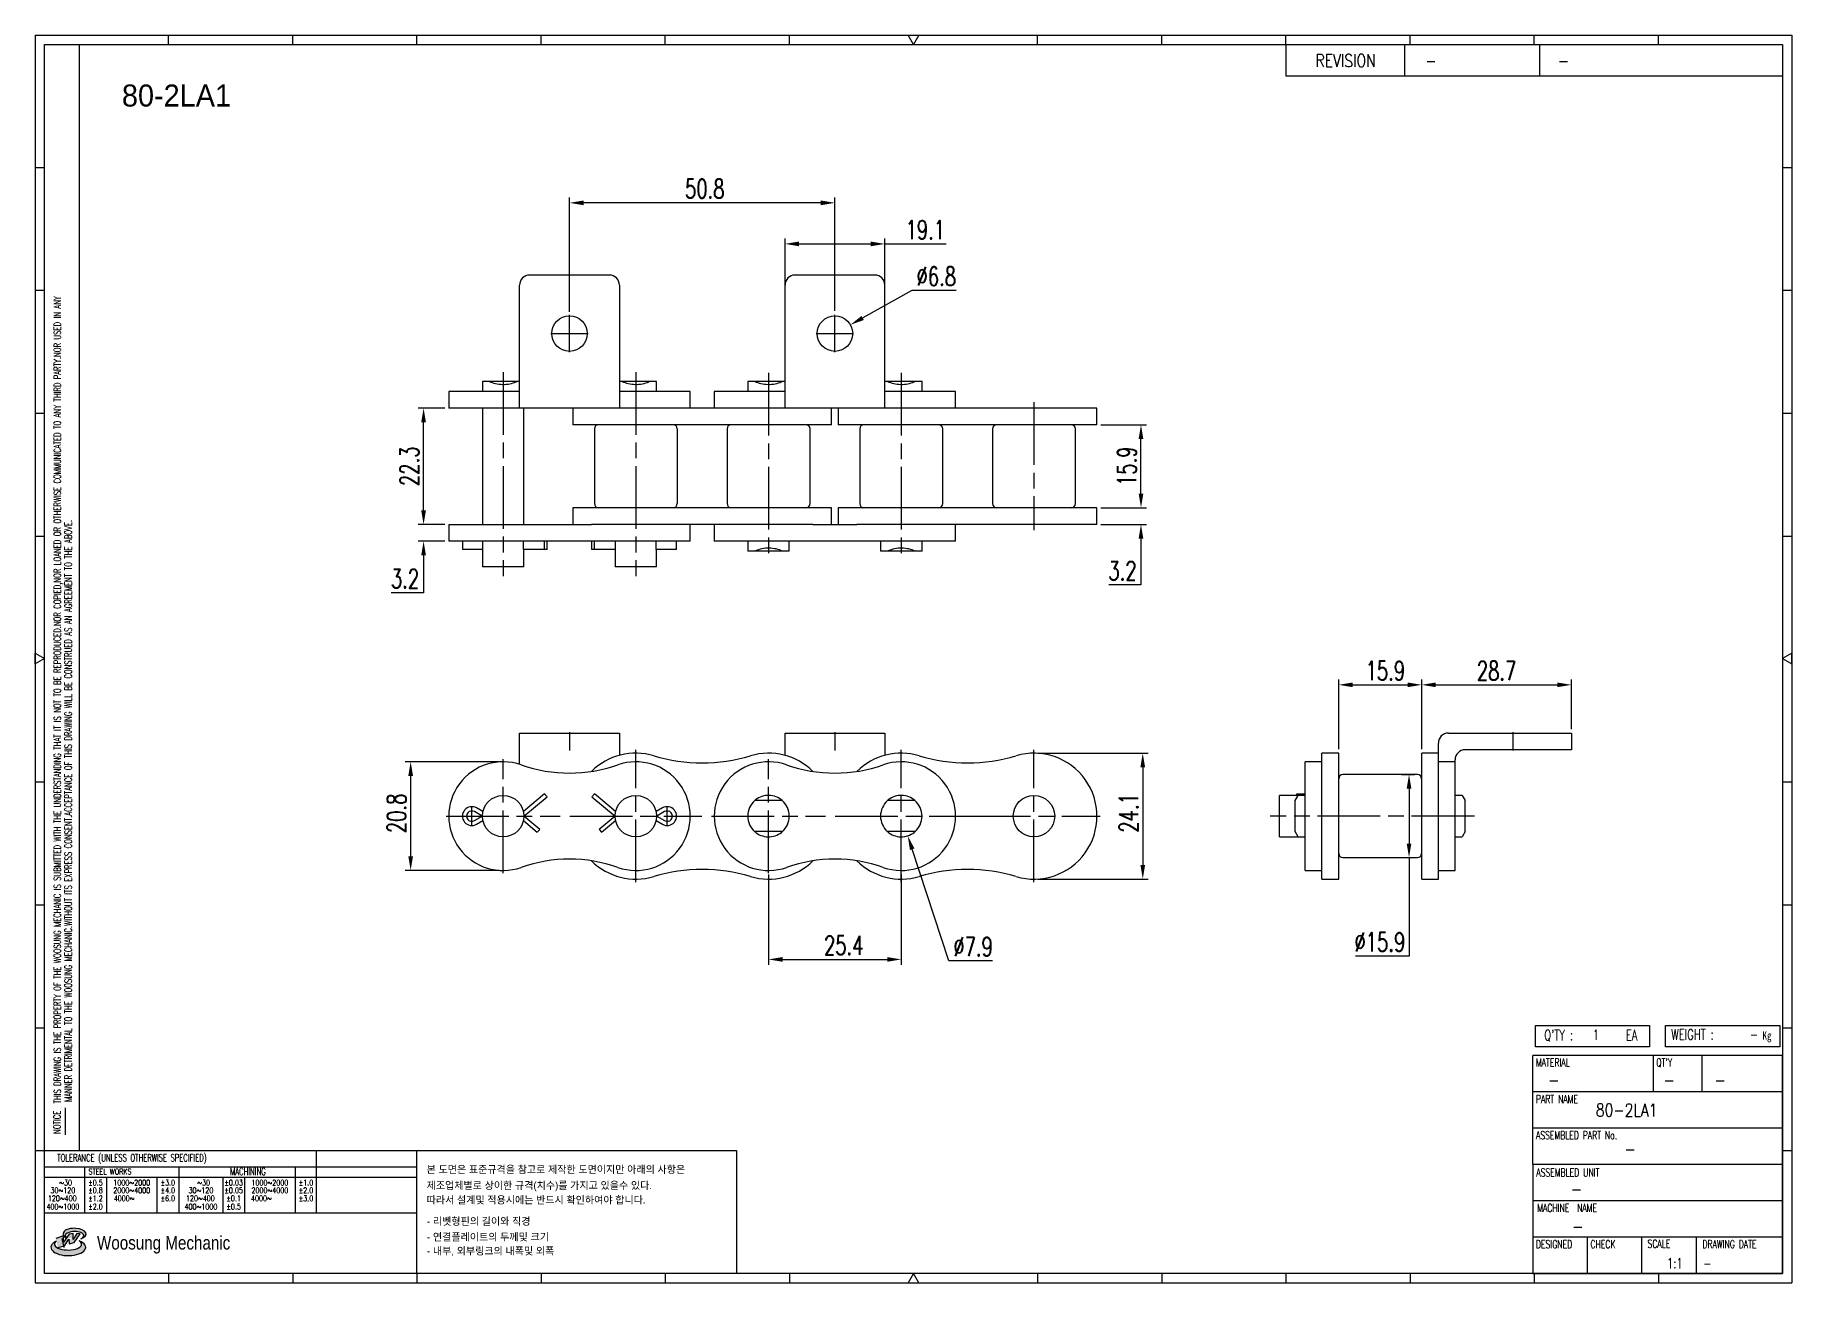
# Model space of a CAD drawing. Header units: millimetres. Extents: x 1218 to 1554, y -1054 to -815.
import ezdxf
from ezdxf.enums import TextEntityAlignment as Align

# ---------------------------------------------------------------- set-up
doc = ezdxf.new("R2010")
doc.units = ezdxf.units.MM
doc.linetypes.add('AM_ISO08W050', pattern=[18, 12, -1.5, 3, -1.5])
doc.layers.get('Defpoints').update_dxf_attribs({"color": 80})
doc.layers.add('CL2', color=4, linetype='AM_ISO08W050', lineweight=25)
for name, color, linetype in [('S-DIM', 7, 'Continuous'), ('TITLE', 7, 'Continuous'), ('도면레이아웃', 7, 'Continuous')]:
    doc.layers.add(name, color=color, linetype=linetype)
doc.styles.add('HAN', font='ROMANS.shx', dxfattribs={"width": 0.7, "bigfont": 'whgtxt.shx'})
doc.styles.add('HKD_ST2', font='romans.shx', dxfattribs={"width": 0.7, "height": 4, "bigfont": '@extfont2.shx'})
doc.styles.add('HSG', font='SIMPLEX.shx', dxfattribs={"width": 0.7, "bigfont": 'HSG.shx'})
doc.styles.add('MtXpl_', font='Gulim.ttf')
doc.styles.add('SLDTEXTSTYLE4', font='arial.ttf', dxfattribs={"width": 0.8})
doc.dimstyles.new('AP1.5', dxfattribs={"dimscale": 1.5, "dimtxt": 2.4, "dimasz": 1.8, "dimexe": 0.7, "dimexo": 0.5, "dimgap": 0.6, "dimtad": 1, "dimtoh": 1, "dimdec": 1, "dimrnd": 0.01, "dimzin": 9, "dimdsep": 46, "dimtxsty": 'HSG', "dimcen": 0, "dimclrd": 251, "dimclre": 251, "dimclrt": 60, "dimazin": 2, "dimtp": 1, "dimtm": 1, "dimtfac": 0.5, "dimtdec": 1, "dimtofl": 0, "dimtmove": 0, "dimatfit": 3, "dimfxl": 0, "dimtvp": 1, "dimtolj": 2, "dimlwd": -1, "dimlwe": -1, "dimarcsym": 0})

# ---------------------------------------------------------------- blocks, each defined once
blk = doc.blocks.new('MAST')
at = {"layer": '도면레이아웃'}
h = blk.add_hatch(color=10, dxfattribs=at)
h.paths.add_polyline_path([(1.544, 35.177), (1.554, 34.966), (1.779, 35.034), (2.054, 35.422), (1.908, 35.446), (1.728, 35.167), (1.741, 35.439), (1.547, 35.405), (1.292, 35.041), (1.295, 35.33), (0.943, 35.208), (1.03, 34.8), (1.336, 34.885)])
edge = h.paths.add_edge_path()
edge.add_ellipse((1.795, 35.421), major_axis=(-0.53, 0), ratio=0.487785, start_angle=122.36065, end_angle=403.39574)
edge.add_line((1.411, 35.244), (1.419, 35.261))
edge.add_ellipse((1.798, 35.344), major_axis=(-0.423, 0), ratio=0.444396, start_angle=131.58977, end_angle=386.19408, ccw=False)
edge = h.paths.add_edge_path()
edge.add_ellipse((1.512, 34.815), major_axis=(-0.793, 0), ratio=0.480113, start_angle=314.67633, end_angle=590.85213)
edge.add_ellipse((1.501, 34.958), major_axis=(-0.62, 0), ratio=0.43311, start_angle=331.7024, end_angle=574.42495, ccw=False)
at = {"color": 140}
for p, q in [((0, 90.118), (80.15, 90.118)), ((0, 90.118), (0, 33.191)), ((80.15, 90.118), (80.15, 33.191)), ((57.068, 89.693), (57.068, 88.246)), ((62.47, 89.693), (62.47, 88.246)), ((68.635, 89.693), (68.635, 88.246)), ((79.725, 88.246), (57.068, 88.246)), ((68.449, 43.961), (68.449, 44.936)), ((68.449, 44.936), (73.654, 44.936)), ((73.654, 44.936), (73.654, 43.961)), ((74.39, 43.961), (74.39, 44.936)), ((74.39, 44.936), (79.595, 44.936)), ((79.595, 44.936), (79.595, 43.961)), ((68.336, 38.59), (68.336, 43.563)), ((79.725, 43.563), (68.336, 43.563)), ((73.654, 43.961), (68.449, 43.961)), ((73.827, 43.563), (73.827, 41.905)), ((79.595, 43.961), (74.39, 43.961)), ((76.037, 43.563), (76.037, 41.905)), ((79.725, 38.59), (79.725, 43.563)), ((79.725, 41.905), (68.336, 41.905)), ((79.725, 40.248), (68.336, 40.248)), ((68.336, 38.59), (68.336, 33.616)), ((79.725, 38.59), (68.336, 38.59)), ((79.725, 33.616), (79.725, 38.59)), ((79.725, 36.932), (68.336, 36.932)), ((79.725, 35.274), (68.336, 35.274)), ((70.822, 33.616), (70.822, 35.274)), ((73.309, 33.616), (73.309, 35.274)), ((75.796, 33.616), (75.796, 35.274)), ((0, 33.191), (80.15, 33.191)), ((68.336, 33.616), (79.725, 33.616))]:
    blk.add_line(p, q, dxfattribs=at)
for p, q in [((6.089, 89.693), (6.089, 90.118)), ((11.753, 89.693), (11.753, 90.118)), ((17.418, 89.693), (17.418, 90.118)), ((23.082, 89.693), (23.082, 90.118)), ((28.746, 89.693), (28.746, 90.118)), ((34.411, 89.693), (34.411, 90.118)), ((45.739, 89.693), (45.739, 90.118)), ((51.404, 89.693), (51.404, 90.118)), ((57.068, 89.693), (57.068, 90.118)), ((62.732, 89.693), (62.732, 90.118)), ((68.397, 89.693), (68.397, 90.118)), ((74.061, 89.693), (74.061, 90.118)), ((0, 84.085), (0.425, 84.085)), ((79.725, 84.085), (80.15, 84.085)), ((0, 78.478), (0.425, 78.478)), ((79.725, 78.478), (80.15, 78.478)), ((0, 72.87), (0.425, 72.87)), ((79.725, 72.87), (80.15, 72.87)), ((0, 67.262), (0.425, 67.262)), ((79.725, 67.262), (80.15, 67.262)), ((0, 56.047), (0.425, 56.047)), ((79.725, 56.047), (80.15, 56.047)), ((0, 50.439), (0.425, 50.439)), ((79.725, 50.439), (80.15, 50.439)), ((0, 44.832), (0.425, 44.832)), ((79.725, 44.832), (80.15, 44.832)), ((1.377, 39.947), (1.377, 41.174)), ((0, 39.224), (0.425, 39.224)), ((79.725, 39.224), (80.15, 39.224)), ((6.089, 33.616), (6.089, 33.191)), ((11.753, 33.616), (11.753, 33.191)), ((17.418, 33.616), (17.418, 33.191)), ((23.082, 33.616), (23.082, 33.191)), ((28.746, 33.616), (28.746, 33.191)), ((34.411, 33.616), (34.411, 33.191)), ((45.739, 33.616), (45.739, 33.191)), ((51.404, 33.616), (51.404, 33.191)), ((57.068, 33.616), (57.068, 33.191)), ((62.732, 33.616), (62.732, 33.191)), ((68.397, 33.616), (68.397, 33.191)), ((74.061, 33.616), (74.061, 33.191))]:
    blk.add_line(p, q)
at = {"color": 2}
for p, q in [((2.017, 39.224), (2.017, 89.693)), ((0.425, 39.224), (17.418, 39.224)), ((0.425, 38.487), (17.418, 38.487)), ((2.257, 38.487), (2.257, 36.382)), ((6.557, 38.5), (6.557, 36.382)), ((11.857, 38.487), (11.857, 36.382)), ((12.816, 39.224), (12.816, 36.382)), ((17.418, 33.616), (17.418, 39.224)), ((0.425, 38.012), (17.418, 38.012)), ((3.257, 38.012), (3.257, 36.382)), ((5.557, 38.012), (5.557, 36.382)), ((8.557, 38.012), (8.557, 36.382)), ((9.557, 38.026), (9.557, 36.382)), ((0.425, 36.382), (17.418, 36.382))]:
    blk.add_line(p, q, dxfattribs=at)
for points in [[(40.075, 89.693), (39.83, 90.118), (40.32, 90.118)], [(0.425, 61.679), (0, 61.433), (0, 61.924)], [(79.725, 61.679), (80.15, 61.433), (80.15, 61.924)], [(40.075, 33.616), (39.83, 33.191), (40.32, 33.191)]]:
    blk.add_lwpolyline(points, close=True)
at = {"color": 140}
blk.add_lwpolyline([(0.425, 89.693), (79.725, 89.693), (79.725, 33.616), (0.425, 33.616)], close=True, dxfattribs=at)
at = {"layer": '도면레이아웃'}
for p, q in [((1.295, 35.33), (0.943, 35.208)), ((1.547, 35.405), (1.292, 35.041)), ((1.292, 35.041), (1.295, 35.33)), ((1.741, 35.439), (1.547, 35.405)), ((1.908, 35.446), (1.728, 35.167)), ((1.728, 35.167), (1.741, 35.439)), ((1.779, 35.034), (2.054, 35.422)), ((2.054, 35.422), (1.908, 35.446)), ((1.03, 34.8), (1.336, 34.885)), ((1.224, 35.208), (1.311, 34.8)), ((1.224, 35.208), (1.224, 35.208)), ((1.336, 34.885), (1.544, 35.177)), ((1.419, 35.261), (1.411, 35.244)), ((1.544, 35.177), (1.554, 34.966)), ((1.554, 34.966), (1.779, 35.034))]:
    blk.add_line(p, q, dxfattribs=at)
for centre, major_axis, ratio, start_param, end_param in [((1.795, 35.421), (-0.53, 0), 0.487785, 2.135596, 7.040584), ((1.798, 35.344), (-0.423, 0), 0.444396, 2.296675, 6.740358), ((1.512, 34.815), (-0.793, 0), 0.480113, 5.492138, 10.312315), ((1.501, 34.958), (-0.62, 0), 0.43311, 5.789299, 10.025607)]:
    blk.add_ellipse(centre, major_axis=major_axis, ratio=ratio, start_param=start_param, end_param=end_param, dxfattribs=at)
for s, height, style, width, p in [('REVISION', 0.5806, 'HAN', 0.8, (58.415, 88.664)), ('-', 0.581, 'HAN', 0.8, (63.426, 88.664)), ('-', 0.581, 'HAN', 0.8, (69.468, 88.664)), ("Q'TY : ", 0.4746, 'HKD_ST2', 0.7, (68.857, 44.253)), ('1', 0.475, 'HKD_ST2', 0.7, (71.071, 44.275)), ('EA', 0.4746, 'HKD_ST2', 0.7, (72.578, 44.253)), ('WEIGHT : ', 0.4746, 'HKD_ST2', 0.7, (74.65, 44.286)), ('-', 0.581, 'HAN', 0.8, (69.029, 42.157)), ('-', 0.581, 'HAN', 0.8, (74.289, 42.157)), ('-', 0.581, 'HAN', 0.8, (76.623, 42.157)), ('-', 0.581, 'HAN', 0.8, (72.515, 39.013)), ('-', 0.581, 'HAN', 0.8, (70.067, 37.189)), ('-', 0.581, 'HAN', 0.8, (70.126, 35.48)), ('1:1', 0.4746, 'HKD_ST2', 0.7, (74.458, 33.848)), ('-', 0.475, 'HKD_ST2', 0.7, (76.112, 33.837))]:
    blk.add_text(s, height=height, dxfattribs=dict(style=style, width=width)).set_placement(p)
at = {"color": 6, "style": 'HKD_ST2', "width": 0.7}
for s, p in [(' THIS DRAWING IS THE PROPERTY OF THE WOOSUNG MECHANIC IS SUBMITTED WITH THE UNDERSTANDING THAT IT IS NOT TO BE REPRODUCED.NOR COPIED,NOR LOANED OR OTHERWISE COMMUNICATED TO ANY THIRD PARTY.NOR USED IN ANY', (1.173, 41.217)), ('MANNER DETRIMENTAL TO THE WOOSUNG MECHANIC.WITHOUT ITS EXPRESS CONSENT.ACCEPTANCE OF THIS DRAWING WILL BE CONSTRUED AS AN AGREEMENT TO THE ABOVE.', (1.672, 41.447))]:
    blk.add_text(s, height=0.326266, rotation=90, dxfattribs=at).set_placement(p)
at = {"style": 'HKD_ST2', "width": 0.7}
blk.add_text('-', height=0.475, dxfattribs=at).set_placement((78.613, 44.286), align=Align.RIGHT)
at = {"color": 254, "style": 'HKD_ST2', "width": 0.7}
for s, height, p in [('MATERIAL', 0.3651, (68.474, 43.425)), ("QT'Y", 0.3651, (73.965, 43.425)), ('PART NAME', 0.3651, (68.474, 41.756)), ('ASSEMBLED PART No.', 0.36511, (68.474, 40.109)), ('ASSEMBLED UNIT', 0.36511, (68.49, 38.408)), ('MACHINE  NAME', 0.36511, (68.532, 36.794)), ('DESIGNED', 0.3651, (68.474, 35.136)), ('CHECK', 0.3651, (70.961, 35.136)), ('SCALE', 0.3651, (73.566, 35.153)), ('DRAWING DATE', 0.36511, (76.071, 35.141))]:
    blk.add_text(s, height=height, dxfattribs=at).set_placement(p, align=Align.TOP_LEFT)
at = {"style": 'HKD_ST2', "width": 0.7}
blk.add_text('NOTICE', height=0.3263, rotation=90, dxfattribs=at).set_placement((1.163, 39.988))
blk.add_text('TOLERANCE (UNLESS OTHERWISE SPECIFIED)', height=0.32627, dxfattribs=at).set_placement((4.417, 38.896), align=Align.MIDDLE_CENTER)
at = {"color": 4, "style": 'HKD_ST2', "width": 0.7}
for s, height, p in [('%%12630', 0.261, (1.389, 37.762)), ('1000%%1262000', 0.26101, (4.407, 37.762)), ('%%12630', 0.261, (7.689, 37.762)), ('1000%%1262000', 0.26101, (10.707, 37.762)), ('120%%126400', 0.26101, (1.237, 37.045)), ('30%%126120', 0.261, (1.263, 37.411)), ('4000%%126', 0.261, (4.061, 37.045)), ('2000%%1264000', 0.26101, (4.407, 37.411)), ('120%%126400', 0.26101, (7.537, 37.045)), ('30%%126120', 0.261, (7.563, 37.411)), ('4000%%126', 0.261, (10.321, 37.045)), ('2000%%1264000', 0.26101, (10.707, 37.411)), ('400%%1261000', 0.26101, (1.263, 36.67)), ('400%%1261000', 0.26101, (7.563, 36.67))]:
    blk.add_text(s, height=height, dxfattribs=at).set_placement(p, align=Align.MIDDLE_CENTER)
for s, height, p in [('%%P0.5', 0.261, (2.757, 37.762)), ('STEEL WORKS', 0.26101, (3.416, 38.268)), ('%%P3.0', 0.261, (6.057, 37.762)), ('%%P0.03', 0.261, (9.057, 37.762)), ('MACHINING', 0.3263, (9.707, 38.27)), ('%%P1.0', 0.261, (12.357, 37.762)), ('%%P0.8', 0.261, (2.757, 37.411)), ('%%P1.2', 0.261, (2.757, 37.045)), ('%%P4.0', 0.261, (6.057, 37.411)), ('%%P6.0', 0.261, (6.057, 37.045)), ('%%P0.05', 0.261, (9.057, 37.411)), ('%%P0.1', 0.261, (9.057, 37.045)), ('%%P2.0', 0.261, (12.357, 37.411)), ('%%P3.0', 0.261, (12.357, 37.045)), ('%%P2.0', 0.261, (2.757, 36.67)), ('%%P0.5', 0.261, (9.057, 36.67))]:
    blk.add_text(s, height=height, dxfattribs=at).set_placement(p, align=Align.MIDDLE)
at = {"color": 1, "style": 'SLDTEXTSTYLE4', "width": 0.8}
blk.add_text('Woosung Mechanic', height=0.61957, dxfattribs=at).set_placement((2.822, 34.711))
at = {"layer": 'TITLE', "width": 0.8}
blk.add_text('Kg', height=0.3789, dxfattribs=at).set_placement((78.807, 44.286))
blk = doc.blocks.new('*D2')
at = {"layer": 'Defpoints', "color": 0, "transparency": 16777216}
for p in [(1421.27, -905.5), (1429.7, -905.5), (1421.27, -908.7)]:
    blk.add_point(p, dxfattribs=at)
at = {"layer": 'S-DIM', "color": 251, "linetype": 'ByBlock', "transparency": 16777216}
for p, q in [((1429.7, -902.8), (1429.7, -900.1)), ((1422.02, -905.5), (1430.75, -905.5)), ((1422.02, -908.7), (1430.75, -908.7)), ((1429.7, -911.4), (1429.7, -920.26)), ((1429.7, -920.26), (1423.52, -920.26))]:
    blk.add_line(p, q, dxfattribs=at)
at = {"layer": 'S-DIM', "color": 251, "transparency": 16777216}
for points in [[(1429.25, -902.8), (1430.15, -902.8), (1429.7, -905.5)], [(1429.25, -911.4), (1430.15, -911.4), (1429.7, -908.7)]]:
    blk.add_solid(points, dxfattribs=at)
at = {"layer": 'S-DIM', "color": 60, "transparency": 16777216, "insert": (1426.16, -917.56), "char_height": 3.6, "attachment_point": 5, "style": 'HSG'}
blk.add_mtext('\\A2;3.2', dxfattribs=at)
blk = doc.blocks.new('*D3')
at = {"layer": 'Defpoints', "color": 0, "transparency": 16777216}
for p in [(1421.27, -889.62), (1429.7, -889.62), (1421.27, -905.5)]:
    blk.add_point(p, dxfattribs=at)
at = {"layer": 'S-DIM', "color": 251, "linetype": 'ByBlock', "transparency": 16777216}
for p, q in [((1422.02, -889.62), (1430.75, -889.62)), ((1429.7, -902.8), (1429.7, -892.32)), ((1422.02, -905.5), (1430.75, -905.5))]:
    blk.add_line(p, q, dxfattribs=at)
at = {"layer": 'S-DIM', "color": 251, "transparency": 16777216}
for points in [[(1429.25, -892.32), (1430.15, -892.32), (1429.7, -889.62)], [(1429.25, -902.8), (1430.15, -902.8), (1429.7, -905.5)]]:
    blk.add_solid(points, dxfattribs=at)
at = {"layer": 'S-DIM', "color": 60, "transparency": 16777216, "insert": (1427, -897.56), "char_height": 3.6, "attachment_point": 5, "rotation": 90, "style": 'HSG'}
blk.add_mtext('\\A2;15.9', dxfattribs=at)
blk = doc.blocks.new('*D4')
at = {"layer": 'Defpoints', "color": 0, "transparency": 16777216}
for p in [(1320.32, -847.14), (1320.32, -868.76), (1371.12, -868.59)]:
    blk.add_point(p, dxfattribs=at)
at = {"layer": 'S-DIM', "color": 251, "linetype": 'ByBlock', "transparency": 16777216}
for p, q in [((1320.32, -868.01), (1320.32, -846.09)), ((1368.42, -847.14), (1323.02, -847.14)), ((1371.12, -867.84), (1371.12, -846.09))]:
    blk.add_line(p, q, dxfattribs=at)
at = {"layer": 'S-DIM', "color": 251, "transparency": 16777216}
for points in [[(1323.02, -846.69), (1323.02, -847.59), (1320.32, -847.14)], [(1368.42, -846.69), (1368.42, -847.59), (1371.12, -847.14)]]:
    blk.add_solid(points, dxfattribs=at)
at = {"layer": 'S-DIM', "color": 60, "transparency": 16777216, "insert": (1346.21, -844.44), "char_height": 3.6, "attachment_point": 5, "style": 'HSG'}
blk.add_mtext('\\A2;50.8', dxfattribs=at)
blk = doc.blocks.new('*D5')
at = {"layer": 'Defpoints', "color": 0, "transparency": 16777216}
for p in [(1380.67, -855), (1361.57, -864.62), (1380.67, -864.62)]:
    blk.add_point(p, dxfattribs=at)
at = {"layer": 'S-DIM', "color": 251, "linetype": 'ByBlock', "transparency": 16777216}
for p, q in [((1361.57, -863.87), (1361.57, -853.95)), ((1380.67, -863.87), (1380.67, -853.95)), ((1364.27, -855), (1377.97, -855)), ((1380.67, -855), (1392.38, -855))]:
    blk.add_line(p, q, dxfattribs=at)
at = {"layer": 'S-DIM', "color": 251, "transparency": 16777216}
for points in [[(1364.27, -854.55), (1364.27, -855.45), (1361.57, -855)], [(1377.97, -854.55), (1377.97, -855.45), (1380.67, -855)]]:
    blk.add_solid(points, dxfattribs=at)
at = {"layer": 'S-DIM', "color": 60, "transparency": 16777216, "insert": (1388.42, -852.3), "char_height": 3.6, "attachment_point": 5, "style": 'HSG'}
blk.add_mtext('\\A2;19.1', dxfattribs=at)
blk = doc.blocks.new('*D6')
at = {"layer": 'Defpoints', "color": 0, "transparency": 16777216}
for p in [(1374.08, -870.49), (1368.15, -873.82)]:
    blk.add_point(p, dxfattribs=at)
at = {"layer": 'S-DIM', "color": 251, "linetype": 'ByBlock', "transparency": 16777216}
for p, q in [((1385.84, -863.89), (1376.44, -869.17)), ((1394.3, -863.89), (1385.84, -863.89))]:
    blk.add_line(p, q, dxfattribs=at)
at = {"layer": 'S-DIM', "color": 251, "transparency": 16777216}
blk.add_solid([(1376.22, -868.78), (1376.66, -869.56), (1374.08, -870.49)], dxfattribs=at)
at = {"layer": 'S-DIM', "color": 60, "transparency": 16777216, "insert": (1390.52, -861.19), "char_height": 3.6, "attachment_point": 5, "style": 'HSG'}
blk.add_mtext('\\A2;∅6.8', dxfattribs=at)
blk = doc.blocks.new('*D7')
at = {"layer": 'Defpoints', "color": 0, "transparency": 16777216}
for p in [(1292.39, -908.7), (1297.22, -908.7), (1297.22, -911.9)]:
    blk.add_point(p, dxfattribs=at)
at = {"layer": 'S-DIM', "color": 251, "linetype": 'ByBlock', "transparency": 16777216}
for p, q in [((1292.39, -906), (1292.39, -903.3)), ((1296.47, -908.7), (1291.34, -908.7)), ((1296.47, -911.9), (1291.34, -911.9)), ((1292.39, -914.6), (1292.39, -921.77)), ((1292.39, -921.77), (1286.21, -921.77))]:
    blk.add_line(p, q, dxfattribs=at)
at = {"layer": 'S-DIM', "color": 251, "transparency": 16777216}
for points in [[(1291.94, -906), (1292.84, -906), (1292.39, -908.7)], [(1291.94, -914.6), (1292.84, -914.6), (1292.39, -911.9)]]:
    blk.add_solid(points, dxfattribs=at)
at = {"layer": 'S-DIM', "color": 60, "transparency": 16777216, "insert": (1288.85, -919.07), "char_height": 3.6, "attachment_point": 5, "style": 'HSG'}
blk.add_mtext('\\A2;3.2', dxfattribs=at)
blk = doc.blocks.new('*D8')
at = {"layer": 'Defpoints', "color": 0, "transparency": 16777216}
for p in [(1292.39, -886.42), (1297.22, -886.42), (1297.22, -908.7)]:
    blk.add_point(p, dxfattribs=at)
at = {"layer": 'S-DIM', "color": 251, "linetype": 'ByBlock', "transparency": 16777216}
for p, q in [((1296.47, -886.42), (1291.34, -886.42)), ((1292.39, -906), (1292.39, -889.12)), ((1296.47, -908.7), (1291.34, -908.7))]:
    blk.add_line(p, q, dxfattribs=at)
at = {"layer": 'S-DIM', "color": 251, "transparency": 16777216}
for points in [[(1291.94, -889.12), (1292.84, -889.12), (1292.39, -886.42)], [(1291.94, -906), (1292.84, -906), (1292.39, -908.7)]]:
    blk.add_solid(points, dxfattribs=at)
at = {"layer": 'S-DIM', "color": 60, "transparency": 16777216, "insert": (1289.69, -897.56), "char_height": 3.6, "attachment_point": 5, "rotation": 90, "style": 'HSG'}
blk.add_mtext('\\A2;22.3', dxfattribs=at)
blk = doc.blocks.new('*D9')
at = {"layer": 'Defpoints', "color": 0, "transparency": 16777216}
for p in [(1307.62, -954.12), (1289.92, -974.92), (1307.62, -974.92)]:
    blk.add_point(p, dxfattribs=at)
at = {"layer": 'S-DIM', "color": 251, "linetype": 'ByBlock', "transparency": 16777216}
for p, q in [((1306.87, -954.12), (1288.87, -954.12)), ((1289.92, -956.82), (1289.92, -972.22)), ((1306.87, -974.92), (1288.87, -974.92))]:
    blk.add_line(p, q, dxfattribs=at)
at = {"layer": 'S-DIM', "color": 251, "transparency": 16777216}
for points in [[(1289.47, -956.82), (1290.37, -956.82), (1289.92, -954.12)], [(1289.47, -972.22), (1290.37, -972.22), (1289.92, -974.92)]]:
    blk.add_solid(points, dxfattribs=at)
at = {"layer": 'S-DIM', "color": 60, "transparency": 16777216, "insert": (1287.22, -963.98), "char_height": 3.6, "attachment_point": 5, "rotation": 90, "style": 'HSG'}
blk.add_mtext('\\A2;20.8', dxfattribs=at)
blk = doc.blocks.new('*D10')
at = {"layer": 'Defpoints', "color": 0, "transparency": 16777216}
for p in [(1358.42, -974.92), (1383.82, -974.92), (1383.82, -991.94)]:
    blk.add_point(p, dxfattribs=at)
at = {"layer": 'S-DIM', "color": 251, "linetype": 'ByBlock', "transparency": 16777216}
for p, q in [((1358.42, -975.67), (1358.42, -992.99)), ((1383.82, -975.67), (1383.82, -992.99)), ((1361.12, -991.94), (1381.12, -991.94))]:
    blk.add_line(p, q, dxfattribs=at)
at = {"layer": 'S-DIM', "color": 251, "transparency": 16777216}
for points in [[(1361.12, -991.49), (1361.12, -992.39), (1358.42, -991.94)], [(1381.12, -991.49), (1381.12, -992.39), (1383.82, -991.94)]]:
    blk.add_solid(points, dxfattribs=at)
at = {"layer": 'S-DIM', "color": 60, "transparency": 16777216, "insert": (1372.81, -989.24), "char_height": 3.6, "attachment_point": 5, "style": 'HSG'}
blk.add_mtext('\\A2;25.4', dxfattribs=at)
blk = doc.blocks.new('*D11')
at = {"layer": 'Defpoints', "color": 0, "transparency": 16777216}
for p in [(1382.57, -960.75), (1385.06, -968.29)]:
    blk.add_point(p, dxfattribs=at)
at = {"layer": 'S-DIM', "color": 251, "linetype": 'ByBlock', "transparency": 16777216}
for p, q in [((1392.95, -992.2), (1385.91, -970.85)), ((1401.29, -992.2), (1392.95, -992.2))]:
    blk.add_line(p, q, dxfattribs=at)
blk.add_arc((1383.82, -964.52), 3.97, 273.1039, 300.5855, dxfattribs=at)
at = {"layer": 'S-DIM', "color": 251, "transparency": 16777216}
blk.add_solid([(1386.34, -970.71), (1385.48, -970.99), (1385.06, -968.29)], dxfattribs=at)
at = {"layer": 'S-DIM', "color": 60, "transparency": 16777216, "insert": (1397.57, -989.5), "char_height": 3.6, "attachment_point": 5, "style": 'HSG'}
blk.add_mtext('\\A2;∅7.9', dxfattribs=at)
blk = doc.blocks.new('*D12')
at = {"layer": 'Defpoints', "color": 0, "transparency": 16777216}
for p in [(1409.22, -952.47), (1409.22, -976.57), (1430.04, -976.57)]:
    blk.add_point(p, dxfattribs=at)
at = {"layer": 'S-DIM', "color": 251, "linetype": 'ByBlock', "transparency": 16777216}
for p, q in [((1409.97, -952.47), (1431.09, -952.47)), ((1430.04, -955.17), (1430.04, -973.87)), ((1409.97, -976.57), (1431.09, -976.57))]:
    blk.add_line(p, q, dxfattribs=at)
at = {"layer": 'S-DIM', "color": 251, "transparency": 16777216}
for points in [[(1429.59, -955.17), (1430.49, -955.17), (1430.04, -952.47)], [(1429.59, -973.87), (1430.49, -973.87), (1430.04, -976.57)]]:
    blk.add_solid(points, dxfattribs=at)
at = {"layer": 'S-DIM', "color": 60, "transparency": 16777216, "insert": (1427.34, -963.9), "char_height": 3.6, "attachment_point": 5, "rotation": 90, "style": 'HSG'}
blk.add_mtext('\\A2;24.1', dxfattribs=at)
blk = doc.blocks.new('*D13')
at = {"layer": 'Defpoints', "color": 0, "transparency": 16777216}
for p in [(1483.42, -939.39), (1467.54, -952.47), (1483.42, -952.47)]:
    blk.add_point(p, dxfattribs=at)
at = {"layer": 'S-DIM', "color": 251, "linetype": 'ByBlock', "transparency": 16777216}
for p, q in [((1467.54, -951.72), (1467.54, -938.34)), ((1470.24, -939.39), (1480.72, -939.39)), ((1483.42, -951.72), (1483.42, -938.34))]:
    blk.add_line(p, q, dxfattribs=at)
at = {"layer": 'S-DIM', "color": 251, "transparency": 16777216}
for points in [[(1470.24, -938.94), (1470.24, -939.84), (1467.54, -939.39)], [(1480.72, -938.94), (1480.72, -939.84), (1483.42, -939.39)]]:
    blk.add_solid(points, dxfattribs=at)
at = {"layer": 'S-DIM', "color": 60, "transparency": 16777216, "insert": (1476.46, -936.69), "char_height": 3.6, "attachment_point": 5, "style": 'HSG'}
blk.add_mtext('\\A2;15.9', dxfattribs=at)
blk = doc.blocks.new('*D14')
at = {"layer": 'Defpoints', "color": 0, "transparency": 16777216}
for p in [(1512.08, -939.39), (1512.08, -948.62), (1483.42, -952.47)]:
    blk.add_point(p, dxfattribs=at)
at = {"layer": 'S-DIM', "color": 251, "linetype": 'ByBlock', "transparency": 16777216}
for p, q in [((1483.42, -951.72), (1483.42, -938.34)), ((1486.12, -939.39), (1509.38, -939.39)), ((1512.08, -947.87), (1512.08, -938.34))]:
    blk.add_line(p, q, dxfattribs=at)
at = {"layer": 'S-DIM', "color": 251, "transparency": 16777216}
for points in [[(1486.12, -938.94), (1486.12, -939.84), (1483.42, -939.39)], [(1509.38, -938.94), (1509.38, -939.84), (1512.08, -939.39)]]:
    blk.add_solid(points, dxfattribs=at)
at = {"layer": 'S-DIM', "color": 60, "transparency": 16777216, "insert": (1497.75, -936.69), "char_height": 3.6, "attachment_point": 5, "style": 'HSG'}
blk.add_mtext('\\A2;28.7', dxfattribs=at)
blk = doc.blocks.new('*D15')
at = {"layer": 'Defpoints', "color": 0, "transparency": 16777216}
for p in [(1478.84, -956.58), (1478.84, -972.46), (1481, -972.46)]:
    blk.add_point(p, dxfattribs=at)
at = {"layer": 'S-DIM', "color": 251, "linetype": 'ByBlock', "transparency": 16777216}
for p, q in [((1479.59, -956.58), (1482.05, -956.58)), ((1481, -959.28), (1481, -969.76)), ((1479.59, -972.46), (1482.05, -972.46)), ((1481, -972.46), (1481, -991.31)), ((1481, -991.31), (1470.74, -991.31))]:
    blk.add_line(p, q, dxfattribs=at)
at = {"layer": 'S-DIM', "color": 251, "transparency": 16777216}
for points in [[(1480.55, -959.28), (1481.45, -959.28), (1481, -956.58)], [(1480.55, -969.76), (1481.45, -969.76), (1481, -972.46)]]:
    blk.add_solid(points, dxfattribs=at)
at = {"layer": 'S-DIM', "color": 60, "transparency": 16777216, "insert": (1475.42, -988.61), "char_height": 3.6, "attachment_point": 5, "style": 'HSG'}
blk.add_mtext('\\A2;%%c15.9', dxfattribs=at)

msp = doc.modelspace()

# ---------------------------------------------------------------- linework, layer by layer
for p, q in [((1310.77, -886.42), (1310.77, -862.87)), ((1327.96, -860.96), (1312.68, -860.96)), ((1329.87, -862.87), (1329.87, -886.42)), ((1361.57, -886.42), (1361.57, -862.87)), ((1378.76, -860.96), (1363.48, -860.96)), ((1380.67, -886.42), (1380.67, -862.87)), ((1310.77, -883.22), (1297.22, -883.22)), ((1297.22, -883.22), (1297.22, -886.42)), ((1303.65, -881.31), (1303.65, -883.22)), ((1310.77, -881.31), (1303.65, -881.31)), ((1304.99, -881.31), (1305.26, -881.43)), ((1305.26, -881.43), (1305.55, -881.55)), ((1305.55, -881.55), (1305.85, -881.64)), ((1305.85, -881.64), (1306.17, -881.72)), ((1306.17, -881.72), (1306.5, -881.79)), ((1306.5, -881.79), (1306.83, -881.84)), ((1306.83, -881.84), (1307.18, -881.87)), ((1307.18, -881.87), (1307.52, -881.88)), ((1307.52, -881.88), (1307.87, -881.88)), ((1307.87, -881.88), (1308.21, -881.86)), ((1308.21, -881.86), (1308.55, -881.82)), ((1308.55, -881.82), (1308.88, -881.76)), ((1308.88, -881.76), (1309.21, -881.69)), ((1309.21, -881.69), (1309.52, -881.6)), ((1309.52, -881.6), (1309.82, -881.5)), ((1309.82, -881.5), (1310.09, -881.38)), ((1310.09, -881.38), (1310.24, -881.31)), ((1336.99, -881.31), (1329.87, -881.31)), ((1343.42, -883.22), (1329.87, -883.22)), ((1330.39, -881.31), (1330.66, -881.43)), ((1330.66, -881.43), (1330.95, -881.55)), ((1330.95, -881.55), (1331.25, -881.64)), ((1331.25, -881.64), (1331.57, -881.72)), ((1331.57, -881.72), (1331.9, -881.79)), ((1331.9, -881.79), (1332.23, -881.84)), ((1332.23, -881.84), (1332.58, -881.87)), ((1332.58, -881.87), (1332.92, -881.88)), ((1332.92, -881.88), (1333.27, -881.88)), ((1333.27, -881.88), (1333.61, -881.86)), ((1333.61, -881.86), (1333.95, -881.82)), ((1333.95, -881.82), (1334.28, -881.76)), ((1334.28, -881.76), (1334.61, -881.69)), ((1334.61, -881.69), (1334.92, -881.6)), ((1334.92, -881.6), (1335.22, -881.5)), ((1335.22, -881.5), (1335.49, -881.38)), ((1335.49, -881.38), (1335.64, -881.31)), ((1336.99, -883.22), (1336.99, -881.31)), ((1343.42, -886.42), (1343.42, -883.22)), ((1361.57, -883.22), (1348.02, -883.22)), ((1348.02, -883.22), (1348.02, -886.42)), ((1354.45, -881.31), (1354.45, -883.22)), ((1361.57, -881.31), (1354.45, -881.31)), ((1355.79, -881.31), (1356.06, -881.43)), ((1356.06, -881.43), (1356.35, -881.55)), ((1356.35, -881.55), (1356.65, -881.64)), ((1356.65, -881.64), (1356.97, -881.72)), ((1356.97, -881.72), (1357.3, -881.79)), ((1357.3, -881.79), (1357.63, -881.84)), ((1357.63, -881.84), (1357.98, -881.87)), ((1357.98, -881.87), (1358.32, -881.88)), ((1358.32, -881.88), (1358.67, -881.88)), ((1358.67, -881.88), (1359.01, -881.86)), ((1359.01, -881.86), (1359.35, -881.82)), ((1359.35, -881.82), (1359.68, -881.76)), ((1359.68, -881.76), (1360.01, -881.69)), ((1360.01, -881.69), (1360.32, -881.6)), ((1360.32, -881.6), (1360.62, -881.5)), ((1360.62, -881.5), (1360.89, -881.38)), ((1360.89, -881.38), (1361.04, -881.31)), ((1387.79, -881.31), (1380.67, -881.31)), ((1394.22, -883.22), (1380.67, -883.22)), ((1381.19, -881.31), (1381.46, -881.43)), ((1381.46, -881.43), (1381.75, -881.55)), ((1381.75, -881.55), (1382.05, -881.64)), ((1382.05, -881.64), (1382.37, -881.72)), ((1382.37, -881.72), (1382.7, -881.79)), ((1382.7, -881.79), (1383.03, -881.84)), ((1383.03, -881.84), (1383.38, -881.87)), ((1383.38, -881.87), (1383.72, -881.88)), ((1383.72, -881.88), (1384.07, -881.88)), ((1384.07, -881.88), (1384.41, -881.86)), ((1384.41, -881.86), (1384.75, -881.82)), ((1384.75, -881.82), (1385.08, -881.76)), ((1385.08, -881.76), (1385.41, -881.69)), ((1385.41, -881.69), (1385.72, -881.6)), ((1385.72, -881.6), (1386.02, -881.5)), ((1386.02, -881.5), (1386.29, -881.38)), ((1386.29, -881.38), (1386.44, -881.31)), ((1387.79, -883.22), (1387.79, -881.31)), ((1394.22, -886.42), (1394.22, -883.22)), ((1329.87, -886.42), (1297.22, -886.42)), ((1303.65, -886.42), (1303.65, -908.7)), ((1311.59, -908.7), (1311.59, -886.42)), ((1320.97, -886.42), (1320.97, -889.62)), ((1361.57, -886.42), (1329.87, -886.42)), ((1380.67, -886.42), (1361.57, -886.42)), ((1370.47, -889.62), (1370.47, -886.42)), ((1371.77, -886.42), (1371.77, -889.62)), ((1421.27, -886.42), (1380.67, -886.42)), ((1421.27, -889.62), (1421.27, -886.42)), ((1370.47, -889.62), (1320.97, -889.62)), ((1325.08, -890.41), (1325.08, -904.71)), ((1340.96, -904.71), (1340.96, -890.41)), ((1350.48, -890.41), (1350.48, -904.71)), ((1366.36, -904.71), (1366.36, -890.41)), ((1421.27, -889.62), (1371.77, -889.62)), ((1375.88, -890.41), (1375.88, -904.71)), ((1391.76, -904.71), (1391.76, -890.41)), ((1401.28, -890.41), (1401.28, -904.71)), ((1417.16, -904.71), (1417.16, -890.41)), ((1320.97, -905.5), (1320.97, -908.7)), ((1370.47, -905.5), (1320.97, -905.5)), ((1370.47, -908.7), (1370.47, -905.5)), ((1371.77, -905.5), (1371.77, -908.7)), ((1421.27, -905.5), (1371.77, -905.5)), ((1421.27, -908.7), (1421.27, -905.5)), ((1297.22, -908.7), (1324.53, -908.7)), ((1297.22, -908.7), (1297.22, -911.9)), ((1366.91, -908.7), (1324.53, -908.7)), ((1343.42, -911.9), (1343.42, -908.7)), ((1348.02, -908.7), (1348.02, -911.9)), ((1366.91, -908.7), (1375.33, -908.7)), ((1421.27, -908.7), (1375.33, -908.7)), ((1394.22, -911.9), (1394.22, -908.7)), ((1343.42, -911.9), (1297.22, -911.9)), ((1299.83, -911.9), (1299.83, -913.5)), ((1303.74, -913.5), (1299.83, -913.5)), ((1303.65, -913.5), (1303.65, -916.81)), ((1303.74, -913.5), (1303.74, -911.9)), ((1311.5, -913.5), (1311.5, -911.9)), ((1316.02, -913.5), (1311.5, -913.5)), ((1311.59, -916.81), (1311.59, -913.5)), ((1315.56, -913.5), (1315.56, -911.9)), ((1316.02, -913.5), (1316.02, -911.9)), ((1324.62, -913.5), (1324.62, -911.9)), ((1329.14, -913.5), (1324.62, -913.5)), ((1325.08, -913.5), (1325.08, -911.9)), ((1329.05, -913.5), (1329.05, -916.81)), ((1329.14, -913.5), (1329.14, -911.9)), ((1336.9, -913.5), (1336.9, -911.9)), ((1340.81, -913.5), (1336.9, -913.5)), ((1336.99, -916.81), (1336.99, -913.5)), ((1340.81, -913.5), (1340.81, -911.9)), ((1394.22, -911.9), (1348.02, -911.9)), ((1354.45, -911.9), (1354.45, -913.81)), ((1362.39, -913.81), (1354.45, -913.81)), ((1355.94, -913.74), (1355.79, -913.81)), ((1356.22, -913.62), (1355.94, -913.74)), ((1356.52, -913.52), (1356.22, -913.62)), ((1356.83, -913.43), (1356.52, -913.52)), ((1357.15, -913.36), (1356.83, -913.43)), ((1357.49, -913.3), (1357.15, -913.36)), ((1357.83, -913.26), (1357.49, -913.3)), ((1358.17, -913.24), (1357.83, -913.26)), ((1358.52, -913.24), (1358.17, -913.24)), ((1358.86, -913.25), (1358.52, -913.24)), ((1359.2, -913.28), (1358.86, -913.25)), ((1359.54, -913.33), (1359.2, -913.28)), ((1359.87, -913.39), (1359.54, -913.33)), ((1360.18, -913.48), (1359.87, -913.39)), ((1360.49, -913.57), (1360.18, -913.48)), ((1360.78, -913.68), (1360.49, -913.57)), ((1361.04, -913.81), (1360.78, -913.68)), ((1362.39, -913.81), (1362.39, -911.9)), ((1379.85, -911.9), (1379.85, -913.81)), ((1387.79, -913.81), (1379.85, -913.81)), ((1381.34, -913.74), (1381.19, -913.81)), ((1381.62, -913.62), (1381.34, -913.74)), ((1381.92, -913.52), (1381.62, -913.62)), ((1382.23, -913.43), (1381.92, -913.52)), ((1382.55, -913.36), (1382.23, -913.43)), ((1382.89, -913.3), (1382.55, -913.36)), ((1383.23, -913.26), (1382.89, -913.3)), ((1383.57, -913.24), (1383.23, -913.26)), ((1383.92, -913.24), (1383.57, -913.24)), ((1384.26, -913.25), (1383.92, -913.24)), ((1384.6, -913.28), (1384.26, -913.25)), ((1384.94, -913.33), (1384.6, -913.28)), ((1385.27, -913.39), (1384.94, -913.33)), ((1385.58, -913.48), (1385.27, -913.39)), ((1385.89, -913.57), (1385.58, -913.48)), ((1386.18, -913.68), (1385.89, -913.57)), ((1386.44, -913.81), (1386.18, -913.68)), ((1387.79, -913.81), (1387.79, -911.9)), ((1311.59, -916.81), (1303.65, -916.81)), ((1336.99, -916.81), (1329.05, -916.81)), ((1310.77, -954.6), (1310.77, -948.62)), ((1310.77, -948.62), (1329.87, -948.62)), ((1329.87, -948.62), (1329.87, -952.88)), ((1361.57, -948.62), (1380.67, -948.62)), ((1361.57, -952.88), (1361.57, -948.62)), ((1380.67, -948.62), (1380.67, -952.88)), ((1486.62, -952.47), (1486.62, -950.53)), ((1488.53, -948.62), (1512.08, -948.62)), ((1512.08, -948.62), (1512.08, -951.82)), ((1464.34, -954.12), (1461.14, -954.12)), ((1461.14, -974.92), (1461.14, -954.12)), ((1467.54, -952.47), (1464.34, -952.47)), ((1464.34, -976.57), (1464.34, -952.47)), ((1467.54, -976.57), (1467.54, -952.47)), ((1486.62, -952.47), (1483.42, -952.47)), ((1483.42, -976.57), (1483.42, -952.47)), ((1486.62, -976.57), (1486.62, -952.47)), ((1489.82, -954.12), (1486.62, -954.12)), ((1489.82, -974.92), (1489.82, -953.73)), ((1512.08, -951.82), (1491.73, -951.82)), ((1482.62, -956.58), (1468.33, -956.58)), ((1315.56, -960.25), (1311.5, -963.66)), ((1311.59, -964.52), (1316.02, -960.8)), ((1316.02, -960.8), (1315.56, -960.25)), ((1325.08, -960.25), (1324.62, -960.8)), ((1324.62, -960.8), (1329.05, -964.52)), ((1329.14, -963.66), (1325.08, -960.25)), ((1355.94, -961.41), (1355.79, -961.54)), ((1361.04, -961.54), (1355.79, -961.54)), ((1356.22, -961.21), (1355.94, -961.41)), ((1356.52, -961.03), (1356.22, -961.21)), ((1356.83, -960.88), (1356.52, -961.03)), ((1357.15, -960.75), (1356.83, -960.88)), ((1357.49, -960.66), (1357.15, -960.75)), ((1357.83, -960.59), (1357.49, -960.66)), ((1358.17, -960.55), (1357.83, -960.59)), ((1358.52, -960.55), (1358.17, -960.55)), ((1358.86, -960.57), (1358.52, -960.55)), ((1359.2, -960.62), (1358.86, -960.57)), ((1359.54, -960.71), (1359.2, -960.62)), ((1359.87, -960.82), (1359.54, -960.71)), ((1360.18, -960.96), (1359.87, -960.82)), ((1360.49, -961.13), (1360.18, -960.96)), ((1360.78, -961.32), (1360.49, -961.13)), ((1361.04, -961.54), (1360.78, -961.32)), ((1381.34, -961.41), (1381.19, -961.54)), ((1386.44, -961.54), (1381.19, -961.54)), ((1381.62, -961.21), (1381.34, -961.41)), ((1381.92, -961.03), (1381.62, -961.21)), ((1382.23, -960.88), (1381.92, -961.03)), ((1382.55, -960.75), (1382.23, -960.88)), ((1382.89, -960.66), (1382.55, -960.75)), ((1383.23, -960.59), (1382.89, -960.66)), ((1383.57, -960.55), (1383.23, -960.59)), ((1383.92, -960.55), (1383.57, -960.55)), ((1384.26, -960.57), (1383.92, -960.55)), ((1384.6, -960.62), (1384.26, -960.57)), ((1384.94, -960.71), (1384.6, -960.62)), ((1385.27, -960.82), (1384.94, -960.71)), ((1385.58, -960.96), (1385.27, -960.82)), ((1385.89, -961.13), (1385.58, -960.96)), ((1386.18, -961.32), (1385.89, -961.13)), ((1386.44, -961.54), (1386.18, -961.32)), ((1456.23, -968.49), (1456.23, -960.55)), ((1459.8, -960.55), (1456.23, -960.55)), ((1459.23, -961.54), (1459.8, -960.55)), ((1459.23, -967.49), (1459.23, -961.54)), ((1459.54, -960.25), (1461.14, -960.25)), ((1459.54, -960.55), (1459.54, -960.25)), ((1461.14, -960.55), (1459.8, -960.55)), ((1491.15, -960.55), (1489.82, -960.55)), ((1491.15, -960.55), (1491.73, -961.54)), ((1491.73, -967.49), (1491.73, -961.54)), ((1303.63, -964.52), (1302.13, -963.65)), ((1302.13, -965.38), (1303.63, -964.52)), ((1303.74, -963.66), (1302.53, -962.96)), ((1314.63, -967.06), (1311.59, -964.52)), ((1329.05, -964.52), (1326.01, -967.06)), ((1338.11, -962.96), (1336.9, -963.66)), ((1338.51, -963.65), (1337.01, -964.52)), ((1337.01, -964.52), (1338.51, -965.38)), ((1302.53, -966.07), (1303.74, -965.37)), ((1311.5, -965.37), (1314.16, -967.61)), ((1314.16, -967.61), (1314.63, -967.06)), ((1326.01, -967.06), (1326.47, -967.61)), ((1326.47, -967.61), (1329.14, -965.37)), ((1336.9, -965.37), (1338.11, -966.07)), ((1355.79, -967.49), (1356.06, -967.71)), ((1361.04, -967.49), (1355.79, -967.49)), ((1356.06, -967.71), (1356.35, -967.9)), ((1356.35, -967.9), (1356.65, -968.07)), ((1356.65, -968.07), (1356.97, -968.21)), ((1356.97, -968.21), (1357.3, -968.32)), ((1357.3, -968.32), (1357.63, -968.41)), ((1359.35, -968.37), (1359.68, -968.28)), ((1359.68, -968.28), (1360.01, -968.15)), ((1360.01, -968.15), (1360.32, -968)), ((1360.32, -968), (1360.62, -967.82)), ((1360.62, -967.82), (1360.89, -967.62)), ((1360.89, -967.62), (1361.04, -967.49)), ((1381.19, -967.49), (1381.46, -967.71)), ((1386.44, -967.49), (1381.19, -967.49)), ((1381.46, -967.71), (1381.75, -967.9)), ((1381.75, -967.9), (1382.05, -968.07)), ((1382.05, -968.07), (1382.37, -968.21)), ((1382.37, -968.21), (1382.7, -968.32)), ((1382.7, -968.32), (1383.03, -968.41)), ((1384.75, -968.37), (1385.08, -968.28)), ((1385.08, -968.28), (1385.41, -968.15)), ((1385.41, -968.15), (1385.72, -968)), ((1385.72, -968), (1386.02, -967.82)), ((1386.02, -967.82), (1386.29, -967.62)), ((1386.29, -967.62), (1386.44, -967.49)), ((1459.8, -968.49), (1459.23, -967.49)), ((1491.73, -967.49), (1491.15, -968.49)), ((1357.63, -968.41), (1357.98, -968.46)), ((1357.98, -968.46), (1358.32, -968.48)), ((1358.32, -968.48), (1358.67, -968.48)), ((1358.67, -968.48), (1359.01, -968.44)), ((1359.01, -968.44), (1359.35, -968.37)), ((1383.03, -968.41), (1383.38, -968.46)), ((1383.38, -968.46), (1383.72, -968.48)), ((1383.72, -968.48), (1384.07, -968.48)), ((1384.07, -968.48), (1384.41, -968.44)), ((1384.41, -968.44), (1384.75, -968.37)), ((1456.23, -968.49), (1459.8, -968.49)), ((1459.8, -968.49), (1461.14, -968.49)), ((1489.82, -968.49), (1491.15, -968.49)), ((1461.14, -974.92), (1464.34, -974.92)), ((1468.33, -972.46), (1482.62, -972.46)), ((1486.62, -974.92), (1489.82, -974.92)), ((1464.34, -976.57), (1467.54, -976.57)), ((1483.42, -976.57), (1486.62, -976.57))]:
    msp.add_line(p, q)
at = {"color": 140}
msp.add_lwpolyline([(1291.11, -1028.54), (1352.27, -1028.54), (1352.27, -1052.06), (1291.11, -1052.06)], close=True, dxfattribs=at)
for centre, radius in [((1320.32, -872.16), 3.4), ((1371.12, -872.16), 3.4), ((1307.62, -964.52), 3.97), ((1333.02, -964.52), 3.97), ((1409.22, -964.52), 3.97)]:
    msp.add_circle(centre, radius)
for centre, radius, start, end in [((1312.68, -862.87), 1.91, 90, 180), ((1327.96, -862.87), 1.91, 0, 90), ((1363.48, -862.87), 1.91, 90, 180), ((1378.76, -862.87), 1.91, 0, 90), ((1325.87, -890.41), 0.794, 90, 180), ((1340.16, -890.41), 0.794, 0, 90), ((1351.27, -890.41), 0.794, 90, 180), ((1365.56, -890.41), 0.794, 0, 90), ((1376.67, -890.41), 0.794, 90, 180), ((1390.96, -890.41), 0.794, 0, 90), ((1402.07, -890.41), 0.794, 90, 180), ((1416.36, -890.41), 0.794, 0, 90), ((1325.87, -904.71), 0.794, 180, 270), ((1340.16, -904.71), 0.794, 270, 0), ((1351.27, -904.71), 0.794, 180, 270), ((1365.56, -904.71), 0.794, 270, 0), ((1376.67, -904.71), 0.794, 180, 270), ((1390.96, -904.71), 0.794, 270, 0), ((1402.07, -904.71), 0.794, 180, 270), ((1416.36, -904.71), 0.794, 270, 0), ((1488.53, -950.53), 1.91, 90, 180), ((1307.62, -964.52), 10.4, 70.6253, 289.3747), ((1320.32, -928.4), 27.88, 250.6253, 289.3747), ((1333.02, -964.52), 12.05, 73.3994, 134.7901), ((1333.02, -964.52), 10.4, 250.6253, 109.3747), ((1345.72, -921.92), 32.4, 253.3994, 286.6006), ((1358.42, -964.52), 10.4, 70.6253, 289.3747), ((1358.42, -964.52), 12.05, 45.2099, 106.6006), ((1371.12, -928.4), 27.88, 250.6253, 289.3747), ((1383.82, -964.52), 12.05, 73.3994, 134.7901), ((1383.82, -964.52), 10.4, 250.6253, 109.3747), ((1396.52, -921.92), 32.4, 253.3994, 286.6006), ((1409.22, -964.52), 12.05, 253.3994, 106.6006), ((1491.73, -953.73), 1.91, 90, 180), ((1468.33, -957.37), 0.794, 90, 180), ((1482.62, -957.37), 0.794, 0, 90), ((1358.42, -964.52), 3.97, 131.4096, 228.5904), ((1358.42, -964.52), 3.97, 311.4096, 48.5904), ((1383.82, -964.52), 3.97, 131.4096, 228.5904), ((1383.82, -964.52), 3.97, 311.4096, 48.5904), ((1301.63, -964.52), 1.8, 60, 300), ((1301.63, -964.52), 0.998, 60, 300), ((1339.01, -964.52), 1.8, 240, 120), ((1339.01, -964.52), 0.998, 240, 120), ((1468.33, -971.66), 0.794, 180, 270), ((1482.62, -971.66), 0.794, 270, 0), ((1320.32, -1000.63), 27.88, 70.6253, 109.3747), ((1333.02, -964.52), 12.05, 225.2099, 286.6006), ((1345.72, -1007.12), 32.4, 73.3994, 106.6006), ((1358.42, -964.52), 12.05, 253.3994, 314.7901), ((1371.12, -1000.63), 27.88, 70.6253, 109.3747), ((1383.82, -964.52), 12.05, 225.2099, 286.6006), ((1396.52, -1007.12), 32.4, 73.3994, 106.6006)]:
    msp.add_arc(centre, radius, start, end)
at = {"layer": 'CL2'}
for p, q in [((1320.32, -875.73), (1320.32, -868.59)), ((1371.12, -875.73), (1371.12, -868.59)), ((1316.75, -872.16), (1323.89, -872.16)), ((1367.55, -872.16), (1374.69, -872.16)), ((1307.62, -879.53), (1307.62, -918.58)), ((1333.02, -879.53), (1333.02, -918.58)), ((1358.42, -879.68), (1358.42, -915.43)), ((1383.82, -879.68), (1383.82, -915.43)), ((1409.22, -885.31), (1409.22, -909.81)), ((1320.32, -948.46), (1320.32, -951.98)), ((1371.12, -948.46), (1371.12, -951.98)), ((1500.88, -948.46), (1500.88, -951.98)), ((1307.62, -975.44), (1307.62, -953.6)), ((1333.02, -977.17), (1333.02, -951.86)), ((1358.42, -975.44), (1358.42, -953.6)), ((1383.82, -977.17), (1383.82, -951.86)), ((1409.22, -977.17), (1409.22, -951.86)), ((1296.7, -964.52), (1318.54, -964.52)), ((1301.63, -966.41), (1301.63, -962.63)), ((1320.37, -964.52), (1345.67, -964.52)), ((1339.01, -966.41), (1339.01, -962.63)), ((1347.5, -964.52), (1369.34, -964.52)), ((1371.17, -964.52), (1396.47, -964.52)), ((1396.57, -964.52), (1421.87, -964.52)), ((1493.5, -964.52), (1454.45, -964.52))]:
    msp.add_line(p, q, dxfattribs=at)

# ---------------------------------------------------------------- block references
at = {"color": 140, "xscale": 4.19495623747351, "yscale": 4.19495623747351, "zscale": 4.19495623747351}
msp.add_blockref('MAST', (1218.05, -1193.08), dxfattribs=at)

# ---------------------------------------------------------------- texts
at = {"color": 254, "style": 'MtXpl_'}
msp.add_text('80-2LA1', height=4.221, dxfattribs=at).set_placement((1234.66, -828.71))
at = {"style": 'HAN', "width": 0.8}
msp.add_text('80-2LA1', height=2.436, dxfattribs=at).set_placement((1516.76, -1021.99))
at = {"color": 140, "style": 'MtXpl_'}
for s, p in [('본 도면은 표준규격을 참고로 제작한 도면이지만 아래의 사항은', (1292.97, -1032.83)), ('제조업체별로 상이한 규격(치수)를 가지고 있을수 있다.', (1292.97, -1035.89)), ('따라서 설계및 적용시에는 반드시 확인하여야 합니다.', (1292.97, -1038.68)), ('- 리벳형핀의 길이와 직경', (1293.05, -1042.76)), ('- 연결플레이트의 두께및 크기', (1293.05, -1045.76)), ('- 내부, 외부링크의 내폭및 외폭', (1293.05, -1048.45))]:
    msp.add_text(s, height=1.4072, dxfattribs=at).set_placement(p)

# ---------------------------------------------------------------- dimensions: what is measured, and where the dimension line sits
at = {"layer": 'S-DIM'}
for base, p1, p2, picture, middle in [((1320.32, -847.14), (1371.12, -868.59), (1320.32, -868.76), '*D4', (1346.21, -847.14)), ((1380.67, -855), (1361.57, -864.62), (1380.67, -864.62), '*D5', (1388.42, -855)), ((1483.42, -939.39), (1467.54, -952.47), (1483.42, -952.47), '*D13', (1476.46, -939.39)), ((1383.82, -991.94), (1358.42, -974.92), (1383.82, -974.92), '*D10', (1372.81, -991.94))]:
    dim = msp.add_linear_dim(base=base, p1=p1, p2=p2, dimstyle='AP1.5', dxfattribs=at)
    dim.commit()
    dim.dimension.update_dxf_attribs({"geometry": picture, "text_midpoint": middle, "dimtype": 128})
for p1, p2, picture, middle in [((1368.15, -873.82), (1374.08, -870.49), '*D6', (1390.52, -863.89)), ((1382.57, -960.75), (1385.06, -968.29), '*D11', (1397.57, -992.2))]:
    dim = msp.add_diameter_dim_2p(p1=p1, p2=p2, dimstyle='AP1.5', dxfattribs=at)
    dim.commit()
    dim.dimension.update_dxf_attribs({"geometry": picture, "text_midpoint": middle, "dimtype": 131})
for base, p1, p2, picture, middle in [((1292.39, -886.42), (1297.22, -908.7), (1297.22, -886.42), '*D8', (1289.69, -897.56)), ((1429.7, -889.62), (1421.27, -905.5), (1421.27, -889.62), '*D3', (1427, -897.56))]:
    dim = msp.add_linear_dim(base=base, p1=p1, p2=p2, angle=90, dimstyle='AP1.5', override={"dimtmove": 1}, dxfattribs=at)
    dim.commit()
    dim.dimension.update_dxf_attribs({"geometry": picture, "text_midpoint": middle})
for base, p1, p2, picture, middle in [((1429.7, -905.5), (1421.27, -908.7), (1421.27, -905.5), '*D2', (1426.16, -920.26)), ((1292.39, -908.7), (1297.22, -911.9), (1297.22, -908.7), '*D7', (1288.85, -921.77)), ((1289.92, -974.92), (1307.62, -954.12), (1307.62, -974.92), '*D9', (1289.92, -963.98)), ((1430.04, -976.57), (1409.22, -952.47), (1409.22, -976.57), '*D12', (1430.04, -963.9))]:
    dim = msp.add_linear_dim(base=base, p1=p1, p2=p2, angle=90, dimstyle='AP1.5', dxfattribs=at)
    dim.commit()
    dim.dimension.update_dxf_attribs({"geometry": picture, "text_midpoint": middle, "dimtype": 128})
dim = msp.add_linear_dim(base=(1512.08, -939.39), p1=(1483.42, -952.47), p2=(1512.08, -948.62), dimstyle='AP1.5', override={"dimtmove": 1}, dxfattribs=at)
dim.commit()
dim.dimension.update_dxf_attribs({"geometry": '*D14', "text_midpoint": (1497.75, -936.69)})
dim = msp.add_linear_dim(base=(1481, -972.46), p1=(1478.84, -956.58), p2=(1478.84, -972.46), angle=90, text='%%c<>', dimstyle='AP1.5', dxfattribs=at)
dim.commit()
dim.dimension.update_dxf_attribs({"geometry": '*D15', "text_midpoint": (1475.42, -991.31), "dimtype": 128})

doc.saveas('drawing.dxf')
